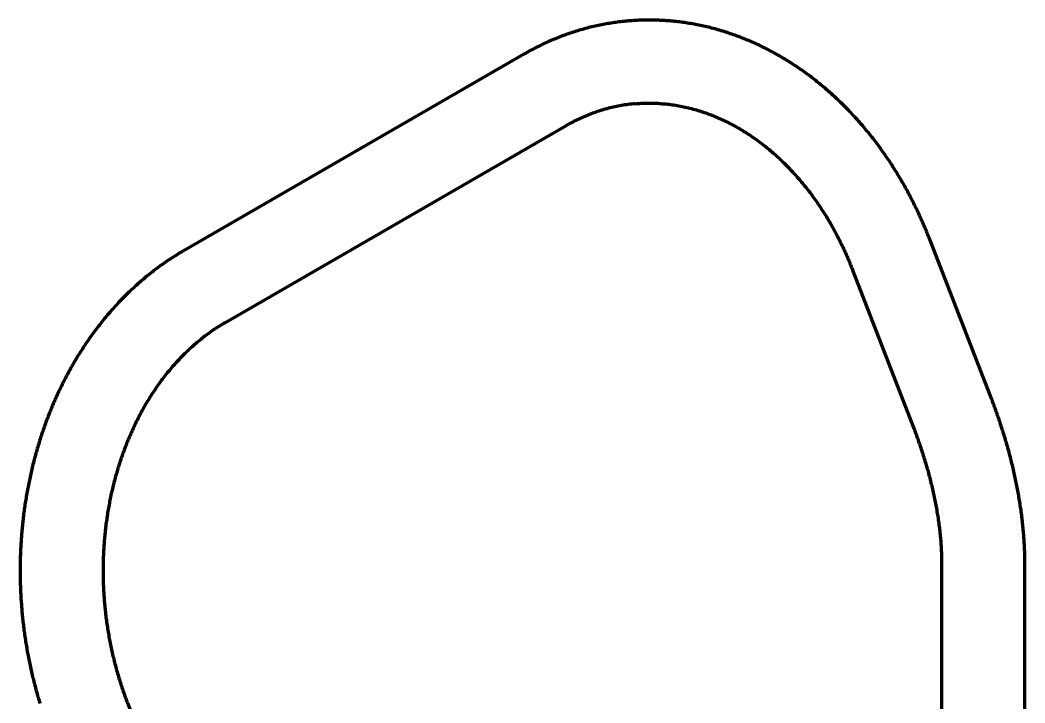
# Model space of a CAD drawing. Header units: millimetres. Extents: x 0 to 2382, y 0 to 420.
# Drawn here: x 308.7 to 339.47, y 144.63 to 165.52 of the extents above; entities that cross this region are included whole.
import ezdxf

# ---------------------------------------------------------------- set-up
doc = ezdxf.new("R2010")
doc.units = ezdxf.units.MM
doc.layers.add('01-VISIBLE', color=7, linetype='CONTINUOUS', lineweight=70)

msp = doc.modelspace()

# ---------------------------------------------------------------- linework, layer by layer
at = {"layer": '01-VISIBLE'}
for p, q in [((324.132, 164.481), (313.709, 158.464)), ((325.402, 162.282), (314.979, 156.264)), ((338.439, 153.963), (336.558, 158.811)), ((336.071, 153.044), (334.19, 157.892)), ((336.932, 140.128), (336.932, 148.874)), ((339.472, 138.576), (339.472, 148.874)), ((311.993, 144.629), (313.874, 139.78))]:
    msp.add_line(p, q, dxfattribs=at)
for points in [[(336.558, 158.811), (336.539, 158.858), (336.521, 158.904), (336.503, 158.951), (336.484, 158.997), (336.465, 159.043), (336.446, 159.09), (336.427, 159.136), (336.407, 159.182), (336.388, 159.228), (336.368, 159.274), (336.348, 159.32), (336.328, 159.366), (336.307, 159.411), (336.287, 159.457), (336.266, 159.502), (336.245, 159.548), (336.224, 159.593), (336.203, 159.639), (336.182, 159.684), (336.16, 159.729), (336.138, 159.774), (336.116, 159.819), (336.094, 159.864), (336.072, 159.909), (336.05, 159.953), (336.027, 159.998), (336.004, 160.042), (335.981, 160.087), (335.958, 160.131), (335.935, 160.175), (335.911, 160.219), (335.887, 160.264), (335.864, 160.307), (335.839, 160.351), (335.815, 160.395), (335.791, 160.439), (335.766, 160.482), (335.741, 160.526), (335.716, 160.569), (335.691, 160.612), (335.666, 160.655), (335.641, 160.698), (335.615, 160.741), (335.589, 160.784), (335.563, 160.827), (335.537, 160.87), (335.51, 160.912), (335.484, 160.954), (335.457, 160.997), (335.43, 161.039), (335.403, 161.081), (335.376, 161.123), (335.348, 161.165), (335.321, 161.206), (335.293, 161.248), (335.265, 161.289), (335.237, 161.331), (335.208, 161.372), (335.18, 161.413), (335.151, 161.454), (335.122, 161.495), (335.093, 161.536), (335.064, 161.576), (335.035, 161.617), (335.005, 161.657), (334.975, 161.697), (334.945, 161.737), (334.915, 161.777), (334.885, 161.817), (334.855, 161.857), (334.824, 161.896), (334.793, 161.936), (334.762, 161.975), (334.731, 162.014), (334.7, 162.053), (334.668, 162.092), (334.636, 162.13), (334.604, 162.169), (334.572, 162.207), (334.54, 162.246), (334.508, 162.284), (334.475, 162.322), (334.442, 162.359), (334.41, 162.397), (334.376, 162.435), (334.343, 162.472), (334.31, 162.509), (334.276, 162.546), (334.242, 162.583), (334.208, 162.62), (334.174, 162.656), (334.14, 162.693), (334.105, 162.729), (334.071, 162.765), (334.036, 162.801), (334.001, 162.837), (333.966, 162.872), (333.93, 162.908), (333.895, 162.943), (333.859, 162.978), (333.823, 163.013), (333.787, 163.047), (333.751, 163.082), (333.715, 163.116), (333.678, 163.15), (333.641, 163.184), (333.605, 163.218), (333.567, 163.252), (333.53, 163.285), (333.493, 163.318), (333.455, 163.351), (333.418, 163.384), (333.38, 163.417), (333.342, 163.45), (333.304, 163.482), (333.265, 163.514), (333.227, 163.546), (333.188, 163.577), (333.149, 163.609), (333.11, 163.64), (333.071, 163.671), (333.032, 163.702), (332.992, 163.733), (332.952, 163.763), (332.913, 163.794), (332.873, 163.824), (332.832, 163.854), (332.792, 163.883), (332.752, 163.913), (332.711, 163.942), (332.67, 163.971), (332.629, 164), (332.588, 164.028), (332.547, 164.056), (332.506, 164.084), (332.464, 164.112), (332.422, 164.14), (332.381, 164.167), (332.339, 164.195), (332.297, 164.222), (332.254, 164.248), (332.212, 164.275), (332.169, 164.301), (332.126, 164.327), (332.084, 164.353), (332.041, 164.378), (331.997, 164.404), (331.954, 164.429), (331.911, 164.453), (331.867, 164.478), (331.823, 164.502), (331.78, 164.526), (331.736, 164.55), (331.692, 164.574), (331.647, 164.597), (331.603, 164.62), (331.558, 164.643), (331.514, 164.665), (331.469, 164.688), (331.424, 164.71), (331.379, 164.732), (331.334, 164.753), (331.288, 164.774), (331.243, 164.795), (331.198, 164.816), (331.152, 164.836), (331.106, 164.856), (331.06, 164.876), (331.014, 164.896), (330.968, 164.915), (330.922, 164.934), (330.875, 164.953), (330.829, 164.972), (330.782, 164.99), (330.736, 165.008), (330.689, 165.025), (330.642, 165.043), (330.595, 165.06), (330.548, 165.077), (330.501, 165.093), (330.453, 165.109), (330.406, 165.125), (330.358, 165.141), (330.311, 165.156), (330.263, 165.171), (330.215, 165.186), (330.167, 165.2), (330.119, 165.214), (330.071, 165.228), (330.023, 165.242), (329.975, 165.255), (329.927, 165.268), (329.878, 165.28), (329.83, 165.293), (329.781, 165.305), (329.732, 165.316), (329.684, 165.328), (329.635, 165.339), (329.586, 165.35), (329.537, 165.36), (329.488, 165.37), (329.439, 165.38), (329.39, 165.39), (329.341, 165.399), (329.292, 165.408), (329.242, 165.416), (329.193, 165.424), (329.144, 165.432), (329.094, 165.44), (329.045, 165.447), (328.995, 165.454), (328.946, 165.461), (328.896, 165.467), (328.846, 165.473), (328.797, 165.479), (328.747, 165.484), (328.697, 165.489), (328.647, 165.494), (328.598, 165.498), (328.548, 165.502), (328.498, 165.506), (328.448, 165.509), (328.398, 165.512), (328.348, 165.515), (328.298, 165.517), (328.248, 165.519), (328.198, 165.521), (328.148, 165.522), (328.098, 165.523), (328.048, 165.524), (327.998, 165.524), (327.948, 165.524), (327.898, 165.524), (327.848, 165.523), (327.798, 165.522), (327.748, 165.521), (327.698, 165.52), (327.648, 165.518), (327.598, 165.515), (327.548, 165.513), (327.498, 165.51), (327.448, 165.506), (327.398, 165.503), (327.349, 165.499), (327.299, 165.495), (327.249, 165.49), (327.199, 165.485), (327.149, 165.48), (327.1, 165.474), (327.05, 165.468), (327, 165.462), (326.951, 165.455), (326.901, 165.448), (326.852, 165.441), (326.802, 165.433), (326.753, 165.425), (326.704, 165.417), (326.654, 165.409), (326.605, 165.4), (326.556, 165.39), (326.507, 165.381), (326.458, 165.371), (326.409, 165.361), (326.36, 165.35), (326.311, 165.339), (326.262, 165.328), (326.214, 165.317), (326.165, 165.305), (326.117, 165.293), (326.068, 165.28), (326.02, 165.267), (325.972, 165.254), (325.923, 165.241), (325.875, 165.227), (325.827, 165.213), (325.779, 165.199), (325.732, 165.184), (325.684, 165.169), (325.636, 165.153), (325.589, 165.138), (325.541, 165.122), (325.494, 165.106), (325.447, 165.089), (325.4, 165.072), (325.353, 165.055), (325.306, 165.038), (325.259, 165.02), (325.213, 165.002), (325.166, 164.983), (325.12, 164.965), (325.073, 164.946), (325.027, 164.927), (324.981, 164.907), (324.935, 164.887), (324.889, 164.867), (324.844, 164.847), (324.798, 164.826), (324.753, 164.805), (324.708, 164.784), (324.662, 164.762), (324.617, 164.74), (324.573, 164.718), (324.528, 164.696), (324.483, 164.673), (324.439, 164.65), (324.395, 164.627), (324.35, 164.603), (324.306, 164.579), (324.263, 164.555), (324.219, 164.531), (324.175, 164.506), (324.132, 164.481)], [(327.526, 162.965), (327.475, 162.96), (327.424, 162.955), (327.373, 162.949), (327.323, 162.942), (327.272, 162.935), (327.221, 162.928), (327.171, 162.92), (327.121, 162.912), (327.07, 162.903), (327.02, 162.893), (326.97, 162.883), (326.92, 162.873), (326.87, 162.861), (326.82, 162.85), (326.771, 162.838), (326.721, 162.825), (326.672, 162.812), (326.622, 162.799), (326.573, 162.785), (326.524, 162.77), (326.475, 162.755), (326.427, 162.74), (326.378, 162.724), (326.33, 162.707), (326.282, 162.69), (326.233, 162.673), (326.186, 162.655), (326.138, 162.636), (326.09, 162.618), (326.043, 162.598), (325.996, 162.579), (325.949, 162.558), (325.902, 162.538), (325.856, 162.517), (325.809, 162.495), (325.763, 162.473), (325.717, 162.451), (325.672, 162.428), (325.626, 162.404), (325.581, 162.381), (325.536, 162.357), (325.491, 162.332), (325.446, 162.307), (325.402, 162.282)], [(327.526, 162.965), (327.576, 162.969), (327.626, 162.973), (327.676, 162.976), (327.726, 162.978), (327.776, 162.981), (327.826, 162.982), (327.876, 162.983), (327.927, 162.984), (327.977, 162.984), (328.027, 162.984), (328.077, 162.983), (328.127, 162.982), (328.177, 162.98), (328.227, 162.978), (328.277, 162.975), (328.327, 162.971), (328.377, 162.967), (328.427, 162.963), (328.477, 162.958), (328.527, 162.953), (328.577, 162.947), (328.627, 162.941), (328.676, 162.934), (328.726, 162.927), (328.776, 162.919), (328.825, 162.911), (328.874, 162.902), (328.924, 162.893), (328.973, 162.883), (329.022, 162.873), (329.071, 162.862), (329.12, 162.851), (329.169, 162.84), (329.217, 162.828), (329.266, 162.815), (329.315, 162.802), (329.363, 162.789), (329.411, 162.775), (329.459, 162.761), (329.507, 162.746), (329.555, 162.731), (329.603, 162.715), (329.65, 162.699), (329.698, 162.683), (329.745, 162.666), (329.792, 162.649), (329.839, 162.631), (329.886, 162.613), (329.932, 162.595), (329.979, 162.576), (330.025, 162.557), (330.071, 162.537), (330.117, 162.517), (330.163, 162.496), (330.208, 162.475), (330.254, 162.454), (330.299, 162.432), (330.344, 162.41), (330.389, 162.388), (330.434, 162.365), (330.478, 162.342), (330.522, 162.319), (330.567, 162.295), (330.611, 162.271), (330.654, 162.246), (330.698, 162.221), (330.741, 162.196), (330.784, 162.17), (330.827, 162.144), (330.87, 162.118), (330.912, 162.092), (330.955, 162.065), (330.997, 162.037), (331.039, 162.01), (331.08, 161.982), (331.122, 161.954), (331.163, 161.925), (331.204, 161.896), (331.245, 161.867), (331.286, 161.838), (331.326, 161.808), (331.366, 161.778), (331.406, 161.748), (331.446, 161.717), (331.486, 161.687), (331.525, 161.655), (331.564, 161.624), (331.603, 161.592), (331.642, 161.56), (331.68, 161.528), (331.718, 161.496), (331.756, 161.463), (331.794, 161.43), (331.832, 161.397), (331.869, 161.363), (331.906, 161.33), (331.943, 161.296), (331.98, 161.261), (332.016, 161.227), (332.052, 161.192), (332.088, 161.157), (332.124, 161.122), (332.159, 161.086), (332.195, 161.051), (332.23, 161.015), (332.264, 160.979), (332.299, 160.943), (332.333, 160.906), (332.368, 160.869), (332.401, 160.832), (332.435, 160.795), (332.469, 160.758), (332.502, 160.72), (332.535, 160.682), (332.568, 160.644), (332.6, 160.606), (332.632, 160.568), (332.664, 160.529), (332.696, 160.491), (332.728, 160.452), (332.759, 160.413), (332.79, 160.373), (332.821, 160.334), (332.852, 160.294), (332.882, 160.254), (332.913, 160.214), (332.943, 160.174), (332.972, 160.134), (333.002, 160.093), (333.031, 160.052), (333.06, 160.012), (333.089, 159.971), (333.118, 159.929), (333.146, 159.888), (333.174, 159.847), (333.202, 159.805), (333.23, 159.763), (333.258, 159.721), (333.285, 159.679), (333.312, 159.637), (333.339, 159.594), (333.365, 159.552), (333.392, 159.509), (333.418, 159.466), (333.444, 159.423), (333.469, 159.38), (333.495, 159.337), (333.52, 159.294), (333.545, 159.25), (333.57, 159.207), (333.594, 159.163), (333.618, 159.119), (333.642, 159.075), (333.666, 159.031), (333.69, 158.987), (333.713, 158.942), (333.737, 158.898), (333.759, 158.853), (333.782, 158.809), (333.805, 158.764), (333.827, 158.719), (333.849, 158.674), (333.871, 158.629), (333.892, 158.583), (333.914, 158.538), (333.935, 158.492), (333.956, 158.447), (333.977, 158.401), (333.997, 158.355), (334.017, 158.31), (334.037, 158.264), (334.057, 158.217), (334.077, 158.171), (334.096, 158.125), (334.115, 158.079), (334.134, 158.032), (334.153, 157.986), (334.171, 157.939), (334.19, 157.892)], [(313.709, 158.464), (313.666, 158.439), (313.623, 158.413), (313.58, 158.388), (313.537, 158.362), (313.494, 158.335), (313.452, 158.309), (313.409, 158.282), (313.367, 158.255), (313.325, 158.228), (313.283, 158.2), (313.242, 158.173), (313.2, 158.145), (313.159, 158.116), (313.118, 158.088), (313.077, 158.059), (313.036, 158.03), (312.995, 158.001), (312.954, 157.972), (312.914, 157.942), (312.874, 157.912), (312.834, 157.882), (312.794, 157.851), (312.754, 157.821), (312.715, 157.79), (312.676, 157.759), (312.637, 157.728), (312.598, 157.696), (312.559, 157.664), (312.52, 157.632), (312.482, 157.6), (312.444, 157.568), (312.406, 157.535), (312.368, 157.502), (312.33, 157.469), (312.293, 157.436), (312.256, 157.403), (312.218, 157.369), (312.182, 157.335), (312.145, 157.301), (312.108, 157.267), (312.072, 157.232), (312.036, 157.198), (312, 157.163), (311.964, 157.128), (311.928, 157.093), (311.893, 157.057), (311.858, 157.022), (311.823, 156.986), (311.788, 156.95), (311.753, 156.913), (311.719, 156.877), (311.685, 156.841), (311.651, 156.804), (311.617, 156.767), (311.583, 156.73), (311.55, 156.693), (311.516, 156.655), (311.483, 156.617), (311.45, 156.58), (311.418, 156.542), (311.385, 156.504), (311.353, 156.465), (311.321, 156.427), (311.289, 156.388), (311.257, 156.349), (311.226, 156.311), (311.195, 156.271), (311.163, 156.232), (311.133, 156.193), (311.102, 156.153), (311.071, 156.113), (311.041, 156.074), (311.011, 156.034), (310.981, 155.993), (310.951, 155.953), (310.922, 155.913), (310.892, 155.872), (310.863, 155.831), (310.834, 155.79), (310.806, 155.749), (310.777, 155.708), (310.749, 155.667), (310.721, 155.625), (310.693, 155.584), (310.665, 155.542), (310.637, 155.5), (310.61, 155.458), (310.583, 155.416), (310.556, 155.374), (310.529, 155.332), (310.503, 155.289), (310.476, 155.247), (310.45, 155.204), (310.424, 155.161), (310.399, 155.118), (310.373, 155.075), (310.348, 155.032), (310.323, 154.988), (310.298, 154.945), (310.273, 154.901), (310.248, 154.858), (310.224, 154.814), (310.2, 154.77), (310.176, 154.726), (310.152, 154.682), (310.129, 154.638), (310.105, 154.593), (310.082, 154.549), (310.059, 154.505), (310.037, 154.46), (310.014, 154.415), (309.992, 154.37), (309.97, 154.325), (309.948, 154.28), (309.926, 154.235), (309.904, 154.19), (309.883, 154.145), (309.862, 154.099), (309.841, 154.054), (309.82, 154.008), (309.799, 153.963), (309.779, 153.917), (309.759, 153.871), (309.739, 153.825), (309.719, 153.779), (309.699, 153.733), (309.68, 153.687), (309.661, 153.641), (309.642, 153.594), (309.623, 153.548), (309.604, 153.501), (309.586, 153.455), (309.568, 153.408), (309.55, 153.361), (309.532, 153.315), (309.514, 153.268), (309.497, 153.221), (309.48, 153.174), (309.463, 153.127), (309.446, 153.079), (309.429, 153.032), (309.413, 152.985), (309.396, 152.938), (309.38, 152.89), (309.364, 152.843), (309.349, 152.795), (309.333, 152.747), (309.318, 152.7), (309.303, 152.652), (309.288, 152.604), (309.273, 152.556), (309.259, 152.508), (309.244, 152.46), (309.23, 152.412), (309.216, 152.364), (309.202, 152.316), (309.189, 152.268), (309.175, 152.22), (309.162, 152.171), (309.149, 152.123), (309.136, 152.074), (309.124, 152.026), (309.111, 151.977), (309.099, 151.929), (309.087, 151.88), (309.075, 151.832), (309.064, 151.783), (309.052, 151.734), (309.041, 151.685), (309.03, 151.637), (309.019, 151.588), (309.008, 151.539), (308.998, 151.49), (308.987, 151.441), (308.977, 151.392), (308.967, 151.343), (308.957, 151.293), (308.948, 151.244), (308.938, 151.195), (308.929, 151.146), (308.92, 151.097), (308.911, 151.047), (308.903, 150.998), (308.894, 150.949), (308.886, 150.899), (308.878, 150.85), (308.87, 150.8), (308.862, 150.751), (308.854, 150.701), (308.847, 150.652), (308.84, 150.602), (308.833, 150.553), (308.826, 150.503), (308.82, 150.453), (308.813, 150.404), (308.807, 150.354), (308.801, 150.304), (308.795, 150.255), (308.789, 150.205), (308.784, 150.155), (308.779, 150.105), (308.773, 150.055), (308.768, 150.006), (308.764, 149.956), (308.759, 149.906), (308.755, 149.856), (308.75, 149.806), (308.746, 149.756), (308.743, 149.706), (308.739, 149.656), (308.735, 149.606), (308.732, 149.556), (308.729, 149.506), (308.726, 149.456), (308.723, 149.406), (308.721, 149.356), (308.718, 149.306), (308.716, 149.256), (308.714, 149.206), (308.712, 149.156), (308.711, 149.106), (308.709, 149.056), (308.708, 149.006), (308.707, 148.956), (308.706, 148.906), (308.705, 148.856), (308.705, 148.806), (308.704, 148.755), (308.704, 148.705), (308.704, 148.655), (308.704, 148.605), (308.705, 148.555), (308.705, 148.505), (308.706, 148.455), (308.707, 148.405), (308.708, 148.355), (308.709, 148.305), (308.71, 148.255), (308.712, 148.205), (308.714, 148.155), (308.716, 148.104), (308.718, 148.054), (308.72, 148.004), (308.723, 147.954), (308.725, 147.904), (308.728, 147.854), (308.731, 147.804), (308.735, 147.754), (308.738, 147.704), (308.742, 147.654), (308.745, 147.604), (308.749, 147.555), (308.753, 147.505), (308.758, 147.455), (308.762, 147.405), (308.767, 147.355), (308.772, 147.305), (308.777, 147.255), (308.782, 147.205), (308.787, 147.156), (308.793, 147.106), (308.799, 147.056), (308.805, 147.006), (308.811, 146.957), (308.817, 146.907), (308.823, 146.857), (308.83, 146.808), (308.837, 146.758), (308.844, 146.708), (308.851, 146.659), (308.858, 146.609), (308.866, 146.56), (308.873, 146.51), (308.881, 146.461), (308.889, 146.411), (308.898, 146.362), (308.906, 146.313), (308.915, 146.263), (308.923, 146.214), (308.932, 146.165), (308.941, 146.115), (308.951, 146.066), (308.96, 146.017), (308.97, 145.968), (308.98, 145.919), (308.99, 145.87), (309, 145.821), (309.01, 145.772), (309.021, 145.723), (309.032, 145.674), (309.043, 145.625), (309.054, 145.576), (309.065, 145.527), (309.076, 145.479), (309.088, 145.43), (309.1, 145.381), (309.112, 145.332), (309.124, 145.284), (309.136, 145.235), (309.149, 145.187), (309.161, 145.138), (309.174, 145.09), (309.187, 145.042), (309.2, 144.993), (309.214, 144.945), (309.227, 144.897), (309.241, 144.849), (309.255, 144.801), (309.269, 144.753), (309.284, 144.705), (309.298, 144.657), (309.313, 144.609)], [(314.979, 156.264), (314.936, 156.239), (314.893, 156.213), (314.85, 156.187), (314.807, 156.161), (314.765, 156.134), (314.723, 156.107), (314.681, 156.08), (314.639, 156.052), (314.598, 156.024), (314.557, 155.995), (314.516, 155.966), (314.475, 155.937), (314.435, 155.907), (314.394, 155.877), (314.354, 155.847), (314.315, 155.817), (314.275, 155.786), (314.236, 155.754), (314.197, 155.723), (314.158, 155.691), (314.12, 155.659), (314.082, 155.627), (314.044, 155.594), (314.006, 155.561), (313.969, 155.527), (313.932, 155.494), (313.895, 155.46), (313.858, 155.426), (313.822, 155.391), (313.786, 155.356), (313.75, 155.321), (313.714, 155.286), (313.679, 155.251), (313.644, 155.215), (313.609, 155.179), (313.574, 155.142), (313.54, 155.106), (313.506, 155.069), (313.472, 155.032), (313.439, 154.995), (313.406, 154.957), (313.373, 154.919), (313.34, 154.881), (313.308, 154.843), (313.276, 154.805), (313.244, 154.766), (313.212, 154.727), (313.181, 154.688), (313.15, 154.649), (313.119, 154.609), (313.088, 154.57), (313.058, 154.53), (313.028, 154.49), (312.998, 154.449), (312.969, 154.409), (312.94, 154.368), (312.911, 154.327), (312.882, 154.286), (312.853, 154.245), (312.825, 154.203), (312.797, 154.162), (312.77, 154.12), (312.742, 154.078), (312.715, 154.036), (312.688, 153.994), (312.662, 153.951), (312.635, 153.908), (312.609, 153.866), (312.584, 153.823), (312.558, 153.78), (312.533, 153.736), (312.508, 153.693), (312.483, 153.649), (312.458, 153.606), (312.434, 153.562), (312.41, 153.518), (312.387, 153.474), (312.363, 153.429), (312.34, 153.385), (312.317, 153.34), (312.294, 153.296), (312.272, 153.251), (312.25, 153.206), (312.228, 153.161), (312.206, 153.116), (312.184, 153.07), (312.163, 153.025), (312.142, 152.979), (312.122, 152.934), (312.101, 152.888), (312.081, 152.842), (312.061, 152.796), (312.042, 152.75), (312.022, 152.704), (312.003, 152.658), (311.984, 152.611), (311.965, 152.565), (311.947, 152.518), (311.929, 152.471), (311.911, 152.425), (311.893, 152.378), (311.876, 152.331), (311.859, 152.284), (311.842, 152.236), (311.825, 152.189), (311.809, 152.142), (311.793, 152.094), (311.777, 152.047), (311.761, 151.999), (311.745, 151.952), (311.73, 151.904), (311.715, 151.856), (311.701, 151.808), (311.686, 151.76), (311.672, 151.712), (311.658, 151.664), (311.644, 151.616), (311.63, 151.568), (311.617, 151.519), (311.604, 151.471), (311.591, 151.422), (311.579, 151.374), (311.566, 151.325), (311.554, 151.277), (311.543, 151.228), (311.531, 151.179), (311.52, 151.131), (311.508, 151.082), (311.497, 151.033), (311.487, 150.984), (311.476, 150.935), (311.466, 150.886), (311.456, 150.837), (311.446, 150.787), (311.437, 150.738), (311.428, 150.689), (311.419, 150.64), (311.41, 150.59), (311.401, 150.541), (311.393, 150.492), (311.385, 150.442), (311.377, 150.393), (311.369, 150.343), (311.362, 150.294), (311.355, 150.244), (311.348, 150.194), (311.341, 150.145), (311.334, 150.095), (311.328, 150.045), (311.322, 149.996), (311.316, 149.946), (311.311, 149.896), (311.305, 149.846), (311.3, 149.796), (311.295, 149.746), (311.291, 149.697), (311.286, 149.647), (311.282, 149.597), (311.278, 149.547), (311.274, 149.497), (311.271, 149.447), (311.267, 149.397), (311.264, 149.347), (311.261, 149.297), (311.259, 149.247), (311.256, 149.197), (311.254, 149.147), (311.252, 149.097), (311.25, 149.047), (311.249, 148.996), (311.247, 148.946), (311.246, 148.896), (311.245, 148.846), (311.245, 148.796), (311.244, 148.746), (311.244, 148.696), (311.244, 148.646), (311.244, 148.596), (311.245, 148.545), (311.245, 148.495), (311.246, 148.445), (311.248, 148.395), (311.249, 148.345), (311.25, 148.295), (311.252, 148.245), (311.254, 148.195), (311.256, 148.145), (311.259, 148.095), (311.262, 148.045), (311.264, 147.995), (311.268, 147.945), (311.271, 147.895), (311.274, 147.845), (311.278, 147.795), (311.282, 147.745), (311.286, 147.695), (311.291, 147.645), (311.296, 147.595), (311.3, 147.545), (311.305, 147.495), (311.311, 147.445), (311.316, 147.396), (311.322, 147.346), (311.328, 147.296), (311.334, 147.246), (311.341, 147.197), (311.347, 147.147), (311.354, 147.097), (311.361, 147.048), (311.368, 146.998), (311.376, 146.949), (311.384, 146.899), (311.392, 146.85), (311.4, 146.8), (311.408, 146.751), (311.417, 146.701), (311.425, 146.652), (311.434, 146.603), (311.444, 146.554), (311.453, 146.504), (311.463, 146.455), (311.473, 146.406), (311.483, 146.357), (311.493, 146.308), (311.504, 146.259), (311.514, 146.21), (311.525, 146.161), (311.537, 146.112), (311.548, 146.063), (311.56, 146.015), (311.572, 145.966), (311.584, 145.917), (311.596, 145.869), (311.608, 145.82), (311.621, 145.772), (311.634, 145.723), (311.647, 145.675), (311.661, 145.627), (311.674, 145.579), (311.688, 145.53), (311.702, 145.482), (311.716, 145.434), (311.731, 145.386), (311.746, 145.338), (311.761, 145.291), (311.776, 145.243), (311.791, 145.195), (311.807, 145.147), (311.822, 145.1), (311.839, 145.052), (311.855, 145.005), (311.871, 144.958), (311.888, 144.91), (311.905, 144.863), (311.922, 144.816), (311.939, 144.769), (311.957, 144.722), (311.975, 144.675), (311.993, 144.629)], [(339.472, 148.874), (339.472, 148.924), (339.472, 148.975), (339.471, 149.025), (339.47, 149.075), (339.469, 149.125), (339.468, 149.175), (339.466, 149.226), (339.465, 149.276), (339.463, 149.326), (339.461, 149.376), (339.458, 149.426), (339.456, 149.476), (339.453, 149.526), (339.45, 149.577), (339.446, 149.627), (339.443, 149.677), (339.439, 149.727), (339.435, 149.777), (339.431, 149.827), (339.427, 149.877), (339.423, 149.927), (339.418, 149.977), (339.413, 150.027), (339.408, 150.077), (339.402, 150.127), (339.397, 150.177), (339.391, 150.227), (339.385, 150.276), (339.379, 150.326), (339.373, 150.376), (339.367, 150.426), (339.36, 150.476), (339.353, 150.525), (339.346, 150.575), (339.339, 150.625), (339.331, 150.674), (339.324, 150.724), (339.316, 150.774), (339.308, 150.823), (339.3, 150.873), (339.291, 150.922), (339.283, 150.972), (339.274, 151.021), (339.265, 151.071), (339.256, 151.12), (339.247, 151.169), (339.238, 151.219), (339.228, 151.268), (339.218, 151.317), (339.208, 151.366), (339.198, 151.416), (339.188, 151.465), (339.177, 151.514), (339.167, 151.563), (339.156, 151.612), (339.145, 151.661), (339.134, 151.71), (339.123, 151.759), (339.111, 151.808), (339.1, 151.857), (339.088, 151.906), (339.076, 151.954), (339.064, 152.003), (339.052, 152.052), (339.039, 152.1), (339.027, 152.149), (339.014, 152.198), (339.001, 152.246), (338.988, 152.295), (338.975, 152.343), (338.962, 152.391), (338.948, 152.44), (338.934, 152.488), (338.921, 152.536), (338.907, 152.585), (338.893, 152.633), (338.878, 152.681), (338.864, 152.729), (338.849, 152.777), (338.835, 152.825), (338.82, 152.873), (338.805, 152.921), (338.79, 152.969), (338.774, 153.017), (338.759, 153.064), (338.743, 153.112), (338.728, 153.16), (338.712, 153.207), (338.696, 153.255), (338.68, 153.303), (338.663, 153.35), (338.647, 153.398), (338.63, 153.445), (338.613, 153.492), (338.597, 153.54), (338.58, 153.587), (338.562, 153.634), (338.545, 153.681), (338.528, 153.728), (338.51, 153.775), (338.493, 153.822), (338.475, 153.869), (338.457, 153.916), (338.439, 153.963)], [(336.932, 148.874), (336.932, 148.924), (336.931, 148.975), (336.931, 149.025), (336.93, 149.076), (336.928, 149.126), (336.927, 149.176), (336.925, 149.227), (336.922, 149.277), (336.92, 149.327), (336.917, 149.378), (336.914, 149.428), (336.911, 149.478), (336.907, 149.528), (336.903, 149.579), (336.899, 149.629), (336.895, 149.679), (336.89, 149.729), (336.885, 149.779), (336.88, 149.829), (336.874, 149.879), (336.869, 149.929), (336.863, 149.98), (336.857, 150.029), (336.85, 150.079), (336.844, 150.129), (336.837, 150.179), (336.83, 150.229), (336.822, 150.279), (336.815, 150.329), (336.807, 150.379), (336.799, 150.428), (336.79, 150.478), (336.782, 150.528), (336.773, 150.577), (336.764, 150.627), (336.755, 150.676), (336.746, 150.726), (336.736, 150.775), (336.726, 150.825), (336.716, 150.874), (336.706, 150.923), (336.696, 150.973), (336.685, 151.022), (336.674, 151.071), (336.663, 151.12), (336.652, 151.169), (336.641, 151.218), (336.629, 151.267), (336.617, 151.316), (336.605, 151.365), (336.593, 151.414), (336.581, 151.463), (336.568, 151.512), (336.555, 151.561), (336.542, 151.609), (336.529, 151.658), (336.516, 151.706), (336.502, 151.755), (336.488, 151.803), (336.474, 151.852), (336.46, 151.9), (336.446, 151.948), (336.432, 151.997), (336.417, 152.045), (336.402, 152.093), (336.387, 152.141), (336.372, 152.189), (336.357, 152.237), (336.341, 152.285), (336.326, 152.333), (336.31, 152.381), (336.294, 152.429), (336.278, 152.476), (336.261, 152.524), (336.245, 152.572), (336.228, 152.619), (336.211, 152.667), (336.194, 152.714), (336.177, 152.761), (336.16, 152.809), (336.142, 152.856), (336.125, 152.903), (336.107, 152.95), (336.089, 152.997), (336.071, 153.044)]]:
    msp.add_lwpolyline(points, dxfattribs=at)

doc.saveas('drawing.dxf')
